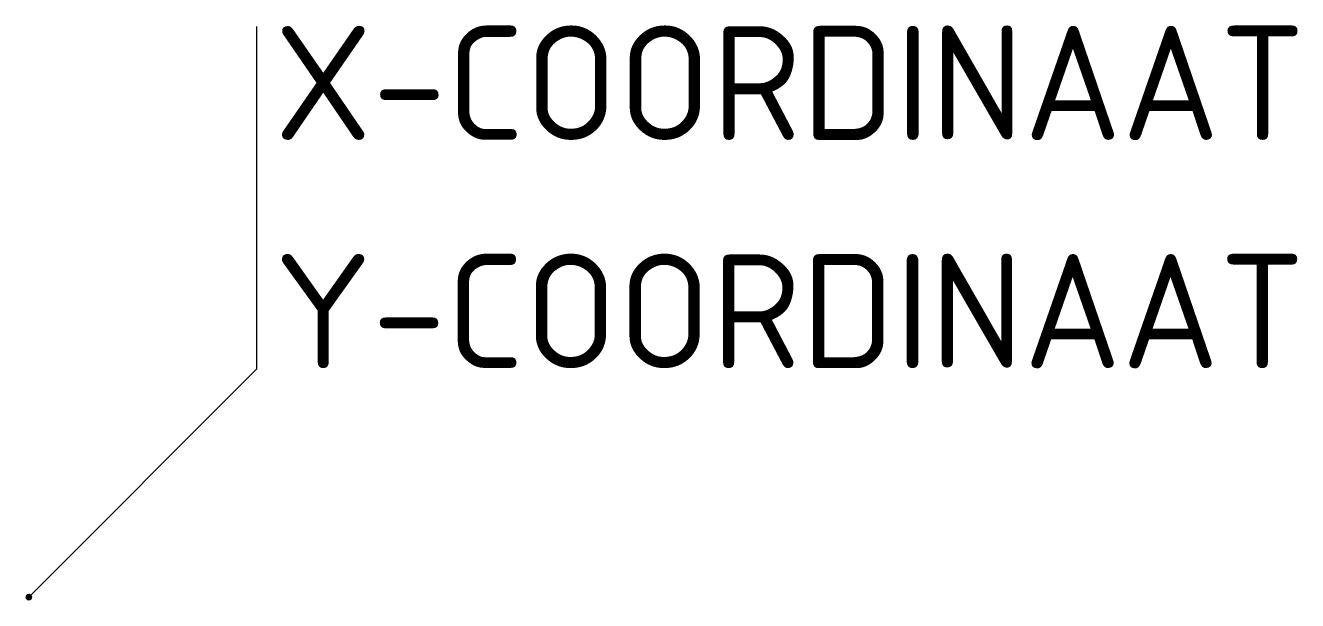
# Model space of a CAD drawing. Extents: x -0.1 to 27.8, y -0.1 to 12.5.
import ezdxf

# ---------------------------------------------------------------- set-up
doc = ezdxf.new("R2010")
doc.units = 0
doc.styles.add('NLCS-ISO', font='NLCS-ISO.ttf', dxfattribs={"height": 0.0025})

msp = doc.modelspace()

# ---------------------------------------------------------------- hatches: boundary and pattern name
h = msp.add_hatch(color=256)
h.dxf.hatch_style = 1
edge = h.paths.add_edge_path()
edge.add_arc((0, 0), 0.075, 0, 360)

# ---------------------------------------------------------------- linework, layer by layer
at = {"flags": 128}
msp.add_lwpolyline([(5, 4.999), (5, 12.502)], dxfattribs=at)
msp.add_lwpolyline([(0, 0), (5, 5)])

# ---------------------------------------------------------------- texts
at = {"style": 'NLCS-ISO'}
for tag, p, s in [('X-COORDINAAT', (5.377, 10.017), 'X = 0.000'), ('Y-COORDINAAT', (5.377, 5.017), 'Y = 0.000')]:
    msp.add_attdef(tag, p, s, height=2.5, dxfattribs=at)

doc.saveas('drawing.dxf')
